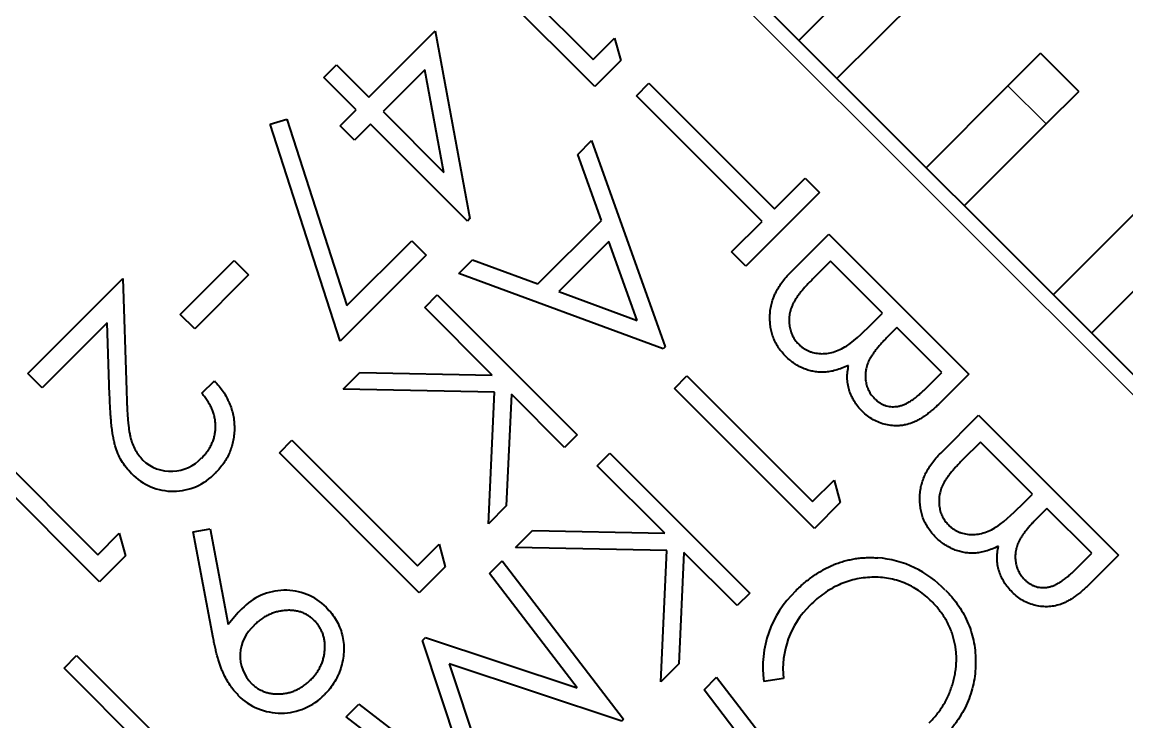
# Model space of a CAD drawing. Header units: inches. Extents: x 7.25 to 10.75, y 3.17 to 5.42.
# Drawn here: x 8.2077 to 8.3286, y 4.4776 to 4.5542 of the extents above; entities that cross this region are included whole.
import ezdxf

# ---------------------------------------------------------------- set-up
doc = ezdxf.new("R2010")
doc.units = ezdxf.units.IN
doc.header["$LTSCALE"] = 0.5
doc.header["$MEASUREMENT"] = 0
doc.layers.add('TANGENT_LINES', color=7, linetype='Continuous', lineweight=15)
doc.layers.add('Visible', color=7, linetype='Continuous', lineweight=40)

msp = doc.modelspace()

# ---------------------------------------------------------------- linework, layer by layer
at = {"layer": 'TANGENT_LINES'}
for p, q in [((8.390689603760563, 4.451948988757937), (8.225883613814721, 4.616754978703775)), ((8.31558082667567, 4.547213971549486), (8.319756654123623, 4.543038144101534))]:
    msp.add_line(p, q, dxfattribs=at)
at = {"layer": 'Visible'}
for p, q in [((8.225883613814721, 4.618982086676017), (8.392916711732804, 4.451948988757937)), ((8.256441793995872, 4.563818646301548), (8.270182764657937, 4.550077675639484)), ((8.270379064238824, 4.547133181926184), (8.255067696929666, 4.562444549235341)), ((8.301661401849163, 4.561133396375992), (8.292696852981955, 4.552168847508784)), ((8.296872680429907, 4.547993020060832), (8.305837229297115, 4.55695756892804)), ((8.245645317047108, 4.545955384440863), (8.252908401539914, 4.553218468933669)), ((8.252908401539914, 4.553218468933669), (8.256720907462446, 4.532689826826259)), ((8.270182764657937, 4.550077675639484), (8.272538359628577, 4.552433270610123)), ((8.272538359628577, 4.552433270610123), (8.273210072256923, 4.549964189944284)), ((8.319143760152318, 4.550776905026133), (8.31558082667567, 4.547213971549485)), ((8.319143760152318, 4.550776905026134), (8.32331958760027, 4.546601077578181)), ((8.240737827524942, 4.548114679830617), (8.242111924591148, 4.549488776896823)), ((8.242111924591148, 4.549488776896823), (8.245645317047108, 4.545955384440863)), ((8.273210072256923, 4.549964189944284), (8.270379064238824, 4.547133181926184)), ((8.251779678949815, 4.548948953049385), (8.247215713694201, 4.54438498779377)), ((8.253865361996736, 4.537735339491236), (8.251779678949815, 4.548948953049385)), ((8.244271219980902, 4.544581287374657), (8.240737827524942, 4.548114679830617)), ((8.274929645432104, 4.546115993188862), (8.276303742498312, 4.547490090255069)), ((8.276303742498312, 4.547490090255069), (8.290044713160377, 4.533749119593004)), ((8.31558082667567, 4.547213971549486), (8.306616277808462, 4.538249422682277)), ((8.28867061609417, 4.532375022526798), (8.274929645432104, 4.546115993188862)), ((8.319756654123623, 4.543038144101534), (8.32331958760027, 4.546601077578182)), ((8.242504523752922, 4.542814591146677), (8.244271219980902, 4.544581287374657)), ((8.234848840098342, 4.543010890727564), (8.236688105489177, 4.543544277690907)), ((8.236688105489177, 4.543544277690907), (8.243259912911597, 4.523154823893143)), ((8.247215713694201, 4.54438498779377), (8.253865361996736, 4.537735339491236)), ((8.242504523752922, 4.519258641440281), (8.234848840098342, 4.543010890727564)), ((8.244074920400015, 4.541244194499584), (8.242504523752922, 4.542814591146677)), ((8.245841616627995, 4.543010890727564), (8.244074920400015, 4.541244194499584)), ((8.256441793995872, 4.532410713359686), (8.245841616627995, 4.543010890727564)), ((8.310792105256414, 4.534073595234325), (8.319756654123623, 4.543038144101534)), ((8.268522304424728, 4.539708652181484), (8.27002215590994, 4.541208503666696)), ((8.27002215590994, 4.541208503666696), (8.278070438726292, 4.518634051864733)), ((8.271101803604816, 4.532473172317241), (8.268522304424728, 4.539708652181484)), ((8.290044713160377, 4.533749119593004), (8.293381806035448, 4.537086212468077)), ((8.293381806035448, 4.537086212468077), (8.294952202682541, 4.535515815820984)), ((8.294952202682541, 4.535515815820984), (8.28690391986619, 4.527467533004632)), ((8.256720907462446, 4.532689826826259), (8.256441793995872, 4.532410713359686)), ((8.329500251502177, 4.533294546722979), (8.320535702634968, 4.52432999785577)), ((8.264159854698645, 4.525531223411071), (8.271101803604816, 4.532473172317241)), ((8.285333523219096, 4.529037929651725), (8.28867061609417, 4.532375022526798)), ((8.243259912911597, 4.523154823893143), (8.250356506988387, 4.530251417969933)), ((8.250356506988387, 4.530251417969933), (8.25192690363548, 4.52868102132284)), ((8.27192687528073, 4.530157450698969), (8.26645503713088, 4.524685612549118)), ((8.27500297825849, 4.52153638841534), (8.27192687528073, 4.530157450698969)), ((8.291828697135536, 4.526824540343376), (8.295969391419863, 4.530965234627703)), ((8.295969391419863, 4.530965234627703), (8.311280758729021, 4.515653867318546)), ((8.28690391986619, 4.527467533004632), (8.285333523219096, 4.529037929651725)), ((8.32471153008292, 4.520154170407818), (8.333676078950129, 4.529118719275028)), ((8.225033861054012, 4.522203135153581), (8.23092284848061, 4.52809212258018)), ((8.23092284848061, 4.52809212258018), (8.232493245127705, 4.526521725933087)), ((8.25192690363548, 4.52868102132284), (8.242504523752922, 4.519258641440281)), ((8.255495986924329, 4.526682334681086), (8.256987370012403, 4.52817371776916)), ((8.256987370012403, 4.52817371776916), (8.264159854698645, 4.525531223411071)), ((8.29616569100075, 4.528020740914403), (8.294208829553787, 4.52606387946744)), ((8.301858378846463, 4.522328053068692), (8.29616569100075, 4.528020740914403)), ((8.232493245127705, 4.526521725933087), (8.226604257701105, 4.520632738506488)), ((8.277874139145405, 4.518437752283846), (8.255495986924329, 4.526682334681086)), ((8.208348396678648, 4.515725248984322), (8.21875227446564, 4.526129126771314)), ((8.21875227446564, 4.526129126771314), (8.219151007989316, 4.513854268603996)), ((8.251766294887483, 4.522952642644239), (8.25314039195369, 4.524326739710445)), ((8.25314039195369, 4.524326739710445), (8.268451759262847, 4.509015372401288)), ((8.26645503713088, 4.524685612549118), (8.27500297825849, 4.52153638841534)), ((8.259154597477483, 4.515564340054239), (8.251766294887483, 4.522952642644239)), ((8.226604257701105, 4.520632738506488), (8.225033861054012, 4.522203135153581)), ((8.300947326129688, 4.521417000351916), (8.301858378846463, 4.522328053068692)), ((8.217043917523748, 4.521279976535236), (8.209918793325741, 4.514154852337229)), ((8.21730130341219, 4.513360446153924), (8.217044047166054, 4.521279980746505)), ((8.303428775493556, 4.520757656421599), (8.3025055540272, 4.519834434955241)), ((8.308336265015722, 4.515850166899432), (8.303428775493556, 4.520757656421599)), ((8.278070438726292, 4.518634051864733), (8.277874139145405, 4.518437752283846)), ((8.209918793325741, 4.514154852337229), (8.208348396678648, 4.515725248984322)), ((8.24283466395714, 4.514021011713897), (8.244665381778681, 4.515851600769409)), ((8.244665381778681, 4.515851600769409), (8.259154597477483, 4.515564340054239)), ((8.3064714189973, 4.51398532088101), (8.308336265015722, 4.515850166899432)), ((8.311280758729021, 4.515653867318546), (8.308293324482403, 4.512666433071927)), ((8.227389456024651, 4.513565953594568), (8.228763553090857, 4.514940050660775)), ((8.279087627463614, 4.514083470671452), (8.28046172452982, 4.515457567737659)), ((8.28046172452982, 4.515457567737659), (8.294202695191885, 4.501716597075594)), ((8.259388239551596, 4.513692823352102), (8.24283466395714, 4.514021011713897)), ((8.25873493000896, 4.4992985431474), (8.259388239551596, 4.513692823352102)), ((8.261246951208117, 4.513471986323605), (8.260694858636873, 4.501258471775315)), ((8.267077662196641, 4.507641275335081), (8.261246951208117, 4.513471986323605)), ((8.29439899477277, 4.498772103362294), (8.279087627463614, 4.514083470671452)), ((8.308227654458207, 4.507032993117129), (8.312368348742535, 4.511173687401456)), ((8.312368348742535, 4.511173687401456), (8.327679716051692, 4.495862320092299)), ((8.202263109671161, 4.509639961976836), (8.216004080333226, 4.495898991314771)), ((8.235866028835666, 4.507052376592421), (8.237240125901872, 4.508426473658628)), ((8.237240125901872, 4.508426473658628), (8.250981096563937, 4.494685502996564)), ((8.268451759262847, 4.509015372401288), (8.267077662196641, 4.507641275335081)), ((8.216200379914113, 4.492954497601472), (8.200889012604955, 4.508265864910629)), ((8.312564648323422, 4.508229193688157), (8.310607786876458, 4.506272332241194)), ((8.318257336169134, 4.502536505842444), (8.312564648323422, 4.508229193688157)), ((8.251177396144824, 4.491741009283264), (8.235866028835666, 4.507052376592421)), ((8.270646745485488, 4.505642588693327), (8.272020842551695, 4.507016685759534)), ((8.272020842551695, 4.507016685759534), (8.287332209860852, 4.491705318450376)), ((8.278035048075488, 4.498254286103327), (8.270646745485488, 4.505642588693327)), ((8.294202695191885, 4.501716597075594), (8.296558290162524, 4.504072192046234)), ((8.296558290162524, 4.504072192046234), (8.29723000279087, 4.501603111380394)), ((8.317346283452359, 4.501625453125669), (8.318257336169134, 4.502536505842444)), ((8.260694858636873, 4.501258471775315), (8.25873493000896, 4.4992985431474)), ((8.29723000279087, 4.501603111380394), (8.29439899477277, 4.498772103362294)), ((8.319827732816227, 4.500966109195351), (8.318904511349869, 4.500042887728994)), ((8.324735222338393, 4.496058619673185), (8.319827732816227, 4.500966109195351)), ((8.226443648953106, 4.498415195033409), (8.228305427790579, 4.498749517757107)), ((8.228305427790579, 4.498749517757107), (8.230271490780396, 4.488268960446331)), ((8.216004080333226, 4.495898991314771), (8.218359675303866, 4.498254586285412)), ((8.218359675303866, 4.498254586285412), (8.219031387932214, 4.495785505619572)), ((8.22862441460952, 4.486805915132535), (8.226443648953106, 4.498415195033409)), ((8.261715114555146, 4.496710957762985), (8.263545832376687, 4.498541546818497)), ((8.263545832376687, 4.498541546818497), (8.278035048075488, 4.498254286103327)), ((8.250981096563937, 4.494685502996564), (8.253336691534576, 4.497041097967204)), ((8.253336691534576, 4.497041097967204), (8.254008404162922, 4.494572017301364)), ((8.278268690149602, 4.49638276940119), (8.261715114555146, 4.496710957762985)), ((8.277615380606964, 4.481988489196487), (8.278268690149602, 4.49638276940119)), ((8.219031387932214, 4.495785505619572), (8.216200379914113, 4.492954497601472)), ((8.258859569089436, 4.493855412297274), (8.260242867698496, 4.495238710906335)), ((8.260242867698496, 4.495238710906335), (8.273532962760711, 4.477906071350236)), ((8.280127401806123, 4.496161932372693), (8.279575309234879, 4.483948417824402)), ((8.285958112794646, 4.49033122138417), (8.280127401806123, 4.496161932372693)), ((8.32287037631997, 4.494193773654763), (8.324735222338393, 4.496058619673185)), ((8.327679716051692, 4.495862320092299), (8.324692281805074, 4.492874885845681)), ((8.254008404162922, 4.494572017301364), (8.251177396144824, 4.491741009283264)), ((8.268438375200514, 4.481350515558606), (8.258859569089436, 4.493855412297274)), ((8.287332209860852, 4.491705318450376), (8.285958112794646, 4.49033122138417)), ((8.251538208158555, 4.486534051366394), (8.251847993434641, 4.48684383664248)), ((8.251847993434641, 4.48684383664248), (8.268438375200514, 4.481350515558606)), ((8.257028462061479, 4.469989677314792), (8.251538208158555, 4.486534051366394)), ((8.212310079129269, 4.483496426886025), (8.213684176195475, 4.484870523952232)), ((8.213684176195475, 4.484870523952232), (8.22742514685754, 4.471129553290167)), ((8.227621446438427, 4.468185059576868), (8.212310079129269, 4.483496426886025)), ((8.25445203006234, 4.483951485005353), (8.260709079203103, 4.465082187792626)), ((8.273336663179826, 4.477709771769349), (8.25445203006234, 4.483951485005353)), ((8.279575309234879, 4.483948417824402), (8.277615380606964, 4.481988489196487)), ((8.282325311324026, 4.481130649982947), (8.283708609933086, 4.482513948592008)), ((8.283708609933086, 4.482513948592008), (8.296998704995302, 4.465181309035908)), ((8.291024418583762, 4.482346072870161), (8.288874157618409, 4.482049592766084)), ((8.291904117435104, 4.468625753244278), (8.282325311324026, 4.481130649982947)), ((8.24316480416136, 4.478160647369197), (8.24454503558947, 4.479540878797307)), ((8.24454503558947, 4.479540878797307), (8.257028462061479, 4.469989677314792)), ((8.260509712441264, 4.464882821030788), (8.24316480416136, 4.478160647369197)), ((8.273532962760711, 4.477906071350236), (8.273336663179826, 4.477709771769349))]:
    msp.add_line(p, q, dxfattribs=at)
for centre, radius, start, end in [((8.283438987797714, 4.537975515499803), 0.02408812431426126, 306.9290776006063, 316.5973947264847), ((8.224023547292337, 4.509575545366149), 0.004541798694338127, 227.1017614392963, 317.3009885244651), ((8.224254237151882, 4.509178818215617), 0.0063325579428962, 224.0561172363237, 316.8151104269167), ((8.299837945123564, 4.518183968269999), 0.02408812430949787, 306.9290775996407, 316.5973947274343), ((8.300434454641362, 4.48420658349863), 0.01139397730495211, 43.3804952901671, 85.50816024320584), ((8.236489906696066, 4.485532581269048), 0.006484497646090847, 45.72373272712768, 136.6294857214258), ((8.3001289112006, 4.48362861531607), 0.01136498088028327, 133.2199877135764, 187.986371267062), ((8.300616579439147, 4.483406926735279), 0.009650645615637854, 133.9410689734237, 186.3110318643448), ((8.242583941042472, 4.479129826933669), 0.01533163150390648, 134.8739407599986, 143.4146961807599), ((8.235917885359097, 4.484847833250836), 0.004339433331016889, 130.4876950887915, 224.3014861895528), ((8.236035531646083, 4.485221578638996), 0.00664727444254998, 224.984815635713, 315.8271292616422)]:
    msp.add_arc(centre, radius, start, end, dxfattribs=at)
for points, knots in [([(8.291285806107147, 4.51758925849885), (8.291140608941756, 4.51774300056649), (8.29085492945106, 4.518045492391754), (8.290484962514087, 4.518539551587012), (8.290177053776599, 4.519057426406219), (8.289925658862469, 4.519598533247454), (8.289734637124711, 4.520165069865945), (8.289606498906734, 4.520756802224569), (8.28953724140234, 4.521371225197677), (8.289520955456606, 4.522003636243693), (8.289567477998819, 4.522643736924588), (8.289690690979866, 4.52327722692894), (8.289832669960191, 4.5237584253089), (8.289933431932226, 4.524027899486812), (8.289959865048113, 4.524095025249283), (8.290013745362222, 4.524231851992753), (8.290162908532027, 4.524574662604111), (8.290452350089764, 4.525110479370602), (8.29084638236461, 4.52569652944326), (8.291299282685175, 4.526279028160181), (8.2916492312788, 4.526639617526761), (8.291828697135536, 4.526824540343376)], [0, 0, 0, 0, 0.0611675561907471, 0.1203488804530902, 0.178201462829026, 0.2352631246637815, 0.292717797805412, 0.3508753065372435, 0.410152722440387, 0.471423259203642, 0.533743750817138, 0.595492592788739, 0.657846795453176, 0.6787182941997809, 0.6787182941997809, 0.6787182941997809, 0.721262007667649, 0.786797141257933, 0.85466885796147, 0.92546911634543, 1, 1, 1, 1]), ([(8.294208829553787, 4.52606387946744), (8.294070617461992, 4.525921975981602), (8.29380423187584, 4.525648475720073), (8.293422516437754, 4.525250074889755), (8.293093495403165, 4.524857935550147), (8.292790368838677, 4.524496582633907), (8.292537133591576, 4.524143782826528), (8.292307988977825, 4.523820675154017), (8.292133027744075, 4.523506232472308), (8.291947624091009, 4.523134263781004), (8.29184795309635, 4.522855137565213), (8.291795235057842, 4.522673930628782), (8.29179203576649, 4.522662933751792), (8.291735469242237, 4.522465828978943), (8.29165027212402, 4.522076524473699), (8.291621933102208, 4.521494837166463), (8.291674772213504, 4.520918347398459), (8.291799894857503, 4.520361085491308), (8.29200810413299, 4.519842775418303), (8.292290012648696, 4.519368159208465), (8.292536358122506, 4.519098561750059), (8.292659903173353, 4.518963355565056)], [0, 0, 0, 0, 0.0725235452157395, 0.1397795724769184, 0.201892093378035, 0.2598802091081265, 0.3123569497929795, 0.360837471306455, 0.404754466360505, 0.4439235945673415, 0.5129014821999263, 0.5129014821999263, 0.5129014821999263, 0.517087532471071, 0.587851294517618, 0.65831549877717, 0.729340090943733, 0.7992494345987841, 0.86659704599497, 0.933096904600203, 1, 1, 1, 1]), ([(8.3025055540272, 4.519834434955241), (8.302372350064122, 4.519697731925214), (8.302114972862132, 4.519433593812809), (8.301747034678181, 4.519046288780483), (8.30142362806319, 4.518668653320418), (8.301127919398901, 4.518318731296746), (8.300882854634395, 4.517987443057256), (8.300738974565167, 4.517773517238451), (8.30067410032932, 4.517673720707243), (8.300669094907928, 4.517666020829381), (8.30060092768684, 4.517560881075468), (8.30047856080605, 4.517365338139284), (8.300294967482646, 4.516993014580454), (8.300119044070126, 4.5165382580378), (8.300029478878702, 4.516123702707373), (8.300000824368041, 4.515896070415403), (8.29999629057219, 4.515854491297108), (8.2999810263, 4.515714503745818), (8.299963835577884, 4.51538871962153), (8.300011830321578, 4.514882020926304), (8.300133828606526, 4.51435010186694), (8.300341105302694, 4.513855662777149), (8.300613080545642, 4.51339224491515), (8.300857213400503, 4.513130554615), (8.300981165094376, 4.512997688614673)], [0, 0, 0, 0, 0.07230731469994371, 0.1397124673402914, 0.2023060840460705, 0.260622171192289, 0.3132175356250285, 0.358292558846882, 0.358292558846882, 0.358292558846882, 0.361770356814333, 0.4057417188690245, 0.4455786884210295, 0.518877026173715, 0.589829472914584, 0.6056524166091698, 0.6056524166091698, 0.6056524166091698, 0.6589247136868039, 0.728912934527138, 0.797771141184742, 0.864803634074798, 0.931357790530488, 1, 1, 1, 1]), ([(8.292659903173353, 4.518963355565056), (8.292742011463716, 4.518883655610845), (8.292904903630333, 4.51872554126985), (8.293176933932683, 4.51852589385786), (8.293457856631667, 4.518349686261173), (8.293749056939365, 4.518196398756871), (8.294057640195787, 4.51808061016456), (8.294378756924873, 4.517995843535187), (8.294711814893743, 4.517933330248032), (8.295173796158803, 4.517888748254194), (8.295769982940785, 4.517908536314726), (8.296486347021625, 4.518067541224594), (8.297209637214769, 4.518334080973684), (8.29766598034882, 4.51859732957107), (8.297901715419217, 4.518733316993704)], [0, 0, 0, 0, 0.0602751955797115, 0.1195781468359772, 0.177467443809458, 0.2350950701593425, 0.292768070615127, 0.350832828081391, 0.4100474943558925, 0.471255760932234, 0.595327825844158, 0.722634974963615, 0.8567203956320789, 1, 1, 1, 1]), ([(8.298147089895325, 4.516623096499173), (8.297906366633994, 4.516515975345645), (8.29744580340348, 4.516311026043064), (8.296762010169, 4.516078448622996), (8.296122421413694, 4.515931405061054), (8.295521504164656, 4.515860061866356), (8.294945922715874, 4.515863723693713), (8.294381455691445, 4.515932875254631), (8.293823613169707, 4.516062507906947), (8.29327200881254, 4.516249708626746), (8.292736951116757, 4.516498522721743), (8.292222076434216, 4.516803012324615), (8.291733994886975, 4.51716664652481), (8.29143651094236, 4.51744715394208), (8.291285806107147, 4.51758925849885)], [0, 0, 0, 0, 0.1060488487235512, 0.202897717861945, 0.290276503484918, 0.3698289837272815, 0.4459839310969735, 0.521448202540036, 0.598336117897486, 0.676181158363654, 0.755560918415664, 0.835476804295444, 0.916652842796402, 1, 1, 1, 1]), ([(8.299634672656731, 4.511595986919905), (8.299470398110396, 4.511769882348331), (8.299147583135001, 4.512111603264326), (8.298850329711984, 4.512542958591662), (8.29870679369685, 4.512787130000286), (8.298680851111184, 4.512832663350112), (8.298595093949979, 4.512983180760823), (8.298413399880985, 4.513338178879373), (8.298190822316126, 4.5139221037874), (8.298038363326155, 4.514579272762567), (8.297969492789743, 4.515252856805187), (8.29800916176436, 4.515939746275735), (8.29810062879053, 4.516392909907646), (8.298147089895325, 4.516623096499173)], [0, 0, 0, 0, 0.1305801717481388, 0.2566023517960595, 0.2852219979846844, 0.2852219979846844, 0.2852219979846844, 0.3798285897722915, 0.5029103194525291, 0.625707607647311, 0.747527188772689, 0.8717552517952629, 1, 1, 1, 1]), ([(8.228763553090857, 4.514940050660775), (8.228936894107163, 4.514748798380674), (8.229277331250005, 4.514373183992415), (8.229716967051992, 4.513768812846036), (8.230098062266315, 4.513152002393703), (8.230403320446497, 4.512513468645658), (8.230645382355844, 4.511857507424904), (8.23082155052229, 4.511184988237495), (8.230925656175483, 4.510492979883657), (8.230960356586415, 4.509791519874781), (8.230935941218975, 4.50909176322265), (8.23083685175142, 4.508409483523273), (8.230672681714077, 4.507752570313234), (8.230449493787383, 4.507117451994005), (8.230151487693353, 4.506510245121937), (8.229794246291267, 4.505923581345314), (8.229369890474628, 4.505361192714882), (8.229041158758816, 4.505017623972634), (8.228873971605106, 4.504842890968919)], [0, 0, 0, 0, 0.0687907943906185, 0.1351032894311276, 0.1989786743106515, 0.261904299780856, 0.3234949693679695, 0.3851953779660515, 0.4469692387407745, 0.509764776703132, 0.5722505688473689, 0.6334051756611531, 0.693251162921753, 0.752583162785671, 0.812579266153422, 0.873275084920192, 0.935549942895029, 1, 1, 1, 1]), ([(8.219696966198656, 4.504769278626086), (8.219491117883708, 4.504989942127897), (8.219083033600297, 4.505427396799477), (8.21858737758799, 4.506174281608556), (8.21818165149733, 4.506972398632898), (8.21793339515394, 4.507693055030414), (8.217781410622464, 4.508321731900853), (8.217674442613847, 4.508857839269551), (8.21758094191083, 4.509456575644601), (8.21749734934709, 4.510117183681248), (8.21743350640302, 4.510839758924254), (8.2173728336678, 4.511623767007867), (8.21733248070005, 4.512470738758389), (8.217312072759274, 4.513056780383154), (8.21730149787565, 4.513360452470828)], [0, 0, 0, 0, 0.0987013748863719, 0.1956706803858565, 0.292419992908961, 0.3913392869674685, 0.4444587417649345, 0.5042245791547479, 0.5703475914063549, 0.6429138259794821, 0.722289816523962, 0.807922721202251, 0.900470366297792, 1, 1, 1, 1]), ([(8.219151007989316, 4.513854268603996), (8.219157353106288, 4.513558775867763), (8.219169540777427, 4.512991194795736), (8.219199990201913, 4.512175205936115), (8.219239845920425, 4.511429811263608), (8.21928608255604, 4.510753469054635), (8.219350819290133, 4.510147729170446), (8.21940910079206, 4.509609351155133), (8.219491295971048, 4.509142485511864), (8.219600773201972, 4.508615529452555), (8.219787127135064, 4.508024833094315), (8.220088198195535, 4.507376304622389), (8.220471036642744, 4.506781601924361), (8.220788625905149, 4.50643859723144), (8.22094837602681, 4.506266062930347)], [0, 0, 0, 0, 0.1108026438013196, 0.2128292023477705, 0.306101309823112, 0.3906473211160105, 0.466924469360852, 0.534481039284031, 0.593586940965672, 0.644557004508718, 0.736200452629373, 0.825024025618865, 0.911985584829758, 1, 1, 1, 1]), ([(8.227374120119896, 4.506483832777893), (8.227490884101256, 4.506606605974329), (8.227720189281255, 4.506847712260528), (8.228020096641181, 4.507237007081718), (8.228283345301401, 4.507635767174698), (8.228488203218946, 4.508055846822777), (8.228661755134999, 4.508483693911163), (8.228782738591972, 4.508927731979193), (8.228864052840624, 4.509384442863748), (8.22889749862135, 4.509853176353105), (8.228882284768593, 4.510327039706754), (8.228817111384798, 4.510800863166751), (8.228701947427467, 4.511270735342676), (8.228542566195909, 4.511740028432653), (8.228329062556114, 4.512205096555599), (8.228062239001085, 4.512664179234075), (8.227753233562696, 4.513125306007864), (8.22751272919585, 4.513416631495997), (8.227389456024651, 4.513565953594568)], [0, 0, 0, 0, 0.0644298907154197, 0.1265296670735542, 0.186743666835523, 0.2458976834781365, 0.304053106820992, 0.362195516217045, 0.4206546388524605, 0.480330856318868, 0.5406628760855979, 0.600743511343272, 0.6619818568335171, 0.724480055372714, 0.789067141037212, 0.856333336778513, 0.9263620640115909, 1, 1, 1, 1]), ([(8.300981165094376, 4.512997688614673), (8.30106842076671, 4.512914959079169), (8.301239582296244, 4.512752676061278), (8.301521092792633, 4.512546522194782), (8.3018112544794, 4.512378458251201), (8.30211052346294, 4.512244542524894), (8.302422161064516, 4.512158802012207), (8.302743362900486, 4.512099444579338), (8.303075478339702, 4.512090613232707), (8.30341702260747, 4.512114408692278), (8.303768221572716, 4.512181223536843), (8.304125852660508, 4.512303286456989), (8.304497090867242, 4.512461021634254), (8.304872417887694, 4.512678298710309), (8.3052638858861, 4.512930786561951), (8.30565956046738, 4.513239138985981), (8.306067475230275, 4.5135908611118), (8.306333767783507, 4.51385090151263), (8.3064714189973, 4.51398532088101)], [0, 0, 0, 0, 0.0569817979824197, 0.1117760191094254, 0.165003122532365, 0.215812102883421, 0.266764331064628, 0.317942165480041, 0.3703457181557975, 0.4238240085429425, 0.480120879311556, 0.5393087128348719, 0.6027231516213459, 0.671107498108945, 0.744672813674603, 0.823520047162015, 0.9087744684427479, 1, 1, 1, 1]), ([(8.308293324482403, 4.512666433071927), (8.308146326655232, 4.512520948739033), (8.307861408281669, 4.512238963894053), (8.30742598357311, 4.511850092156333), (8.307008871124136, 4.511494867478129), (8.306597457924507, 4.511187267685439), (8.306208453836831, 4.510905904406172), (8.305822000315418, 4.510677441822082), (8.305452439176126, 4.510482387431167), (8.304979194176589, 4.510277644745323), (8.304551867092087, 4.51015074156873), (8.304242543367796, 4.510089767802178), (8.304175158213125, 4.510077949442067), (8.30400530045883, 4.510048158902626), (8.30359483864445, 4.50999837664609), (8.30293335205047, 4.51000867224404), (8.302205317623908, 4.510125578684138), (8.30149533066787, 4.510345122429102), (8.300823107345483, 4.510667020490287), (8.300189582619232, 4.511075482927064), (8.299820965708692, 4.511421244558194), (8.299634672656731, 4.511595986919905)], [0, 0, 0, 0, 0.06258010752492099, 0.1212958231872798, 0.176640654519933, 0.228314056542423, 0.276729507728346, 0.321834256189168, 0.364044317655136, 0.403128840274251, 0.477724416497643, 0.4984059348881781, 0.4984059348881781, 0.4984059348881781, 0.5505378367359189, 0.623256526598042, 0.697830281302803, 0.772992267062437, 0.847315257877527, 0.9228355895118959, 1, 1, 1, 1]), ([(8.307684763429819, 4.497797711272603), (8.307539566264428, 4.497951453340243), (8.307253886773731, 4.498253945165508), (8.306883919836759, 4.498748004360766), (8.306576011099269, 4.499265879179973), (8.306324616185139, 4.499806986021206), (8.306133594447383, 4.500373522639698), (8.306005456229405, 4.500965254998323), (8.305936198725009, 4.50157967797143), (8.305919912779277, 4.502212089017447), (8.30596643532149, 4.502852189698341), (8.306089648302537, 4.503485679702694), (8.306273291929058, 4.504108088846423), (8.30652753189759, 4.504719556053408), (8.306851307412435, 4.505318932144355), (8.307245339687281, 4.505904982217013), (8.307698240007845, 4.506487480933934), (8.30804818860147, 4.506848070300514), (8.308227654458207, 4.507032993117129)], [0, 0, 0, 0, 0.061167556190747, 0.1203488804530902, 0.1782014628290265, 0.2352631246637815, 0.292717797805412, 0.3508753065372435, 0.4101527224403875, 0.471423259203642, 0.533743750817139, 0.595492592788739, 0.657846795453176, 0.72126200766765, 0.786797141257934, 0.85466885796147, 0.925469116345431, 1, 1, 1, 1]), ([(8.310607786876458, 4.506272332241194), (8.310469574784664, 4.506130428755355), (8.31020318919851, 4.505856928493826), (8.309821473760426, 4.505458527663508), (8.309492452725836, 4.5050663883239), (8.309189326161349, 4.50470503540766), (8.308936090914248, 4.504352235600281), (8.308706946300497, 4.504029127927771), (8.308531985066747, 4.503714685246062), (8.308341477582683, 4.503332476921909), (8.308209123922591, 4.502956372861081), (8.308137851696792, 4.502674429189117), (8.308118608010838, 4.502586020074591), (8.308096703271064, 4.50248538557805), (8.308044810916046, 4.502194282402383), (8.30802089042488, 4.501703289940217), (8.308073729536176, 4.501126800172213), (8.308198852180174, 4.500569538265061), (8.30840706145566, 4.500051228192056), (8.308688969971367, 4.499576611982219), (8.308935315445177, 4.499307014523813), (8.309058860496025, 4.49917180833881)], [0, 0, 0, 0, 0.0725235452157395, 0.1397795724769184, 0.201892093378035, 0.2598802091081245, 0.3123569497929795, 0.360837471306455, 0.404754466360505, 0.4439235945673415, 0.517087532471071, 0.5501812800343138, 0.5501812800343138, 0.5501812800343138, 0.587851294517618, 0.65831549877717, 0.729340090943733, 0.7992494345987841, 0.86659704599497, 0.933096904600203, 1, 1, 1, 1]), ([(8.318904511349869, 4.500042887728994), (8.318771307386793, 4.499906184698967), (8.318513930184803, 4.499642046586563), (8.318145992000852, 4.499254741554237), (8.317822585385862, 4.498877106094172), (8.317526876721573, 4.498527184070499), (8.317281811957066, 4.498195895831008), (8.317137931887839, 4.497981970012204), (8.317073057651992, 4.497882173480996), (8.3170680522306, 4.497874473603134), (8.316999885009512, 4.497769333849221), (8.31687751812872, 4.497573790913037), (8.316693924805316, 4.497201467354207), (8.316518001392796, 4.496746710811554), (8.316428436201374, 4.496332155481126), (8.316399781690713, 4.496104523189156), (8.316395247894862, 4.496062944070862), (8.31637998362267, 4.49592295651957), (8.316362792900556, 4.495597172395284), (8.31641078764425, 4.495090473700058), (8.316532785929198, 4.494558554640693), (8.316740062625366, 4.494064115550902), (8.317012037868311, 4.493600697688904), (8.317256170723175, 4.493339007388753), (8.317380122417047, 4.493206141388427)], [0, 0, 0, 0, 0.07230731469994371, 0.1397124673402892, 0.2023060840460705, 0.260622171192289, 0.3132175356250285, 0.3582925588470138, 0.3582925588470138, 0.3582925588470138, 0.361770356814333, 0.405741718869025, 0.4455786884210295, 0.518877026173715, 0.589829472914584, 0.6056524166092188, 0.6056524166092188, 0.6056524166092188, 0.6589247136868029, 0.728912934527138, 0.797771141184742, 0.864803634074798, 0.931357790530488, 1, 1, 1, 1]), ([(8.309058860496025, 4.49917180833881), (8.309140968786386, 4.499092108384599), (8.309303860953005, 4.498933994043604), (8.309575891255355, 4.498734346631613), (8.309856813954339, 4.498558139034927), (8.310148014262037, 4.498404851530624), (8.310456597518458, 4.498289062938313), (8.310777714247545, 4.49820429630894), (8.311110772216415, 4.498141783021785), (8.311572753481475, 4.498097201027947), (8.312168940263456, 4.49811698908848), (8.312885304344297, 4.498275993998348), (8.31360859453744, 4.498542533747438), (8.31406493767149, 4.498805782344824), (8.314300672741888, 4.498941769767458)], [0, 0, 0, 0, 0.0602751955797115, 0.1195781468359764, 0.177467443809458, 0.235095070159343, 0.2927680706151265, 0.350832828081391, 0.4100474943558945, 0.471255760932234, 0.595327825844158, 0.722634974963615, 0.8567203956320789, 1, 1, 1, 1]), ([(8.314546047217997, 4.496831549272927), (8.314305323956665, 4.496724428119399), (8.313844760726152, 4.496519478816817), (8.313160967491669, 4.496286901396749), (8.312521378736365, 4.496139857834808), (8.31198404688483, 4.496076063741756), (8.311660785650751, 4.496071480578149), (8.31153548316287, 4.496074595024997), (8.311471576294952, 4.496076183457491), (8.311220298404875, 4.496087438677759), (8.310780413014115, 4.496141328028384), (8.310222570492376, 4.4962709606807), (8.309670966135212, 4.496458161400499), (8.309135908439428, 4.496706975495496), (8.308621033756888, 4.497011465098369), (8.308132952209647, 4.497375099298564), (8.307835468265031, 4.497655606715833), (8.307684763429819, 4.497797711272603)], [0, 0, 0, 0, 0.106048848723551, 0.202897717861945, 0.290276503484918, 0.369828983727281, 0.420262030917233, 0.420262030917233, 0.420262030917233, 0.445983931096974, 0.521448202540036, 0.598336117897488, 0.676181158363655, 0.755560918415664, 0.835476804295444, 0.916652842796402, 1, 1, 1, 1]), ([(8.316033629979403, 4.491804439693659), (8.315869355433067, 4.491978335122084), (8.315546540457673, 4.49232005603808), (8.315249287034655, 4.492751411365415), (8.315105751019521, 4.492995582774038), (8.315079808433856, 4.493041116123865), (8.31499405127265, 4.493191633534577), (8.314812357203657, 4.493546631653126), (8.314589779638798, 4.494130556561154), (8.314437320648826, 4.49478772553632), (8.314368450112415, 4.49546130957894), (8.314408119087032, 4.496148199049489), (8.314499586113202, 4.496601362681399), (8.314546047217997, 4.496831549272927)], [0, 0, 0, 0, 0.1305801717481392, 0.2566023517960595, 0.2852219979846798, 0.2852219979846798, 0.2852219979846798, 0.3798285897722915, 0.5029103194525301, 0.625707607647311, 0.747527188772688, 0.8717552517952629, 1, 1, 1, 1]), ([(8.292333522768294, 4.491924059750761), (8.292499347761847, 4.492087592479026), (8.292827246152074, 4.492410958198503), (8.293344730640788, 4.492855016654218), (8.293862864325739, 4.493272972552071), (8.294392264723795, 4.493651532962025), (8.294923658041412, 4.494004926472083), (8.29546975694747, 4.494312419534045), (8.296018797980173, 4.494594175132037), (8.2965782024046, 4.494839434162018), (8.297145054955692, 4.495051796340085), (8.297721004593525, 4.495227099476207), (8.29830419400049, 4.49536685537132), (8.298893289807724, 4.495479505083457), (8.299490760732809, 4.495552213437597), (8.300095866668164, 4.495591528176648), (8.300709460906784, 4.495600209570904), (8.30112005726226, 4.495574608228284), (8.301326497317662, 4.495561736359067)], [0, 0, 0, 0, 0.06966280089907749, 0.137749562258273, 0.2039167435177835, 0.268779862329337, 0.332413706477224, 0.39475354044714, 0.456180031659169, 0.5169956491967209, 0.577395937965952, 0.637198343509276, 0.696999184261455, 0.7567561942255591, 0.8165539052726081, 0.8769479965978709, 0.938131787920595, 1, 1, 1, 1]), ([(8.317380122417047, 4.493206141388427), (8.31746737808938, 4.493123411852922), (8.317638539618915, 4.492961128835032), (8.317920050115305, 4.492754974968536), (8.318210211802072, 4.492586911024954), (8.318509480785611, 4.492452995298648), (8.318821118387188, 4.49236725478596), (8.319142320223158, 4.492307897353092), (8.319474435662373, 4.492299066006461), (8.31981597993014, 4.492322861466031), (8.320167178895387, 4.492389676310597), (8.32052480998318, 4.492511739230743), (8.320896048189914, 4.492669474408007), (8.321271375210365, 4.492886751484062), (8.321662843208772, 4.493139239335703), (8.322058517790051, 4.493447591759734), (8.322466432552947, 4.493799313885554), (8.322732725106178, 4.494059354286383), (8.32287037631997, 4.494193773654763)], [0, 0, 0, 0, 0.0569817979824197, 0.1117760191094254, 0.165003122532365, 0.2158121028834205, 0.266764331064628, 0.317942165480041, 0.3703457181557975, 0.423824008542942, 0.480120879311556, 0.5393087128348719, 0.6027231516213459, 0.671107498108945, 0.744672813674603, 0.823520047162015, 0.9087744684427479, 1, 1, 1, 1]), ([(8.307249223734726, 4.490773866894004), (8.30701738800316, 4.490994636638848), (8.306562209295713, 4.491428088749197), (8.30581504382082, 4.491982713054835), (8.30504341981537, 4.492459401711407), (8.304232832800386, 4.492835198030432), (8.303392251684198, 4.493128960862379), (8.302516838303573, 4.493322095800508), (8.301611040329815, 4.493434705063214), (8.300683121828532, 4.49345038748347), (8.299751660599377, 4.493380845401274), (8.29883517438425, 4.493223373854825), (8.297946680741749, 4.492967587773466), (8.297082452286599, 4.492629860131305), (8.29624565172189, 4.492197775930843), (8.295436428795199, 4.491673468025044), (8.294645862757088, 4.491068757312817), (8.294160260171138, 4.490600948181831), (8.29391312095824, 4.490362864646522)], [0, 0, 0, 0, 0.0643224677818201, 0.1262886335379622, 0.186724295500043, 0.2464168158680685, 0.305583726563783, 0.365436772767613, 0.426332987185888, 0.488845856906346, 0.551730190263504, 0.613923090908553, 0.675487543519686, 0.737336954842179, 0.8002313699638071, 0.864503875476207, 0.931041541922737, 1, 1, 1, 1]), ([(8.324692281805074, 4.492874885845681), (8.324545283977903, 4.492729401512786), (8.32426036560434, 4.492447416667806), (8.323824940895781, 4.492058544930087), (8.323407828446806, 4.491703320251883), (8.322996415247179, 4.491395720459193), (8.322607411159503, 4.491114357179926), (8.32222095763809, 4.490885894595835), (8.321851396498797, 4.49069084020492), (8.32137815149926, 4.490486097519077), (8.320785022796073, 4.490309956293087), (8.320062396152627, 4.490205761703679), (8.319332309373141, 4.490217125017794), (8.31860427494658, 4.490334031457892), (8.31789428799054, 4.490553575202856), (8.317222064668155, 4.49087547326404), (8.316588539941904, 4.491283935700817), (8.316219923031364, 4.491629697331948), (8.316033629979403, 4.491804439693659)], [0, 0, 0, 0, 0.06258010752492099, 0.1212958231872798, 0.176640654519933, 0.228314056542423, 0.276729507728346, 0.321834256189168, 0.3640443176551345, 0.403128840274251, 0.477724416497643, 0.5505378367359179, 0.623256526598042, 0.697830281302803, 0.772992267062437, 0.847315257877528, 0.9228355895118959, 1, 1, 1, 1]), ([(8.308727604953278, 4.492043679807864), (8.308996211219991, 4.491761466604128), (8.309524677280782, 4.491206229744221), (8.310206156307379, 4.490297304333075), (8.31078506861776, 4.489352504623315), (8.311252314047257, 4.48836557486336), (8.311619020983388, 4.487339994844839), (8.311871941108743, 4.486273152060043), (8.312020022405394, 4.485165554251221), (8.312057501061142, 4.48403049057442), (8.311991758500373, 4.482892607992036), (8.311818903618313, 4.48177651860495), (8.311525518436595, 4.480698163228073), (8.31113389001767, 4.47965036692933), (8.31062712217626, 4.47863924734597), (8.310007098495662, 4.477666159400529), (8.309284306597325, 4.476723608991757), (8.308730091018957, 4.476141612399397), (8.308448491486706, 4.475845897203765)], [0, 0, 0, 0, 0.06455784592971879, 0.1270135315497586, 0.1879548102020905, 0.248013912789634, 0.3077476818488375, 0.3682345146974855, 0.4294698439426695, 0.492743436746585, 0.556257768706083, 0.618216785543143, 0.679655475587555, 0.7412455456206289, 0.8034152647056969, 0.8668154615439919, 0.932328311949265, 1, 1, 1, 1]), ([(8.30696397590625, 4.477502174917496), (8.307115686781762, 4.477657420203494), (8.307417700512762, 4.477966469952801), (8.307824717551433, 4.478466309970387), (8.308204447515504, 4.478976503370489), (8.308543861779844, 4.4795094998944), (8.308848384496153, 4.480058764914741), (8.30912253225566, 4.480625363439501), (8.309349384547405, 4.48121404370743), (8.30955022537733, 4.481814802625487), (8.30970837938224, 4.482424661883855), (8.309825359390063, 4.483034352604855), (8.309902634046981, 4.483639798341657), (8.309939347899165, 4.484242238919804), (8.309937600821312, 4.484840801147242), (8.309890275068645, 4.485435092724436), (8.309804454125846, 4.486025338048083), (8.309678419866302, 4.486610380429663), (8.309515294601264, 4.487186719598542), (8.30930298185964, 4.487746480980188), (8.309058979333642, 4.48829394279799), (8.308772697854081, 4.488824126805874), (8.308450454557143, 4.489337923484465), (8.308087131180796, 4.489833678052694), (8.307692761220148, 4.490319795240266), (8.307397869953254, 4.490621690276496), (8.307249223734726, 4.490773866894004)], [0, 0, 0, 0, 0.04395321799080955, 0.087498508660125, 0.1304576079231672, 0.1727453749140395, 0.215394780970427, 0.2576399181299115, 0.3001412022856355, 0.3431082898522685, 0.3859103169284639, 0.4276692746243925, 0.468799915379596, 0.50947220035273, 0.549861877447962, 0.589957326837552, 0.6301457544048189, 0.6706075938813519, 0.711121353040231, 0.751363119132773, 0.791783587116817, 0.832465363994935, 0.873323918347277, 0.914546243100596, 0.9569252153312381, 1, 1, 1, 1]), ([(8.239693870662954, 4.488698365779521), (8.239587765340277, 4.488799163882454), (8.239378506223726, 4.488997956190294), (8.23902831489957, 4.489247369763973), (8.238656540177262, 4.489450162707594), (8.238267287235034, 4.48961534491804), (8.237853367697621, 4.489728555065782), (8.237419364452668, 4.489797109448725), (8.236964401807233, 4.489830406484834), (8.236495272192077, 4.489807834829054), (8.23602284434188, 4.489752260543147), (8.23555750567551, 4.489650468680735), (8.235107652024544, 4.489505460196413), (8.2346704395513, 4.48932389835469), (8.234248984169561, 4.48909803713592), (8.233840410397017, 4.48883165341632), (8.23344997998096, 4.488519363885784), (8.233205192265714, 4.488288109749256), (8.233081028531837, 4.488170810655888)], [0, 0, 0, 0, 0.0595545584719142, 0.1174524894489466, 0.1744843092114485, 0.231792166839012, 0.2892813024107675, 0.3487746791661705, 0.410547571349028, 0.474727201413911, 0.539757747642028, 0.6041235506948199, 0.66839228730038, 0.732042832355028, 0.796688230889677, 0.8628712533349661, 0.930444151616286, 1, 1, 1, 1]), ([(8.240991288205377, 4.490149142369511), (8.241197899113352, 4.48992732577969), (8.241603434412882, 4.489491944811304), (8.242098261618219, 4.488757832360077), (8.242481364948596, 4.487978277543729), (8.242756848677598, 4.487158684743687), (8.242908787842621, 4.486308282908152), (8.242947154497374, 4.485440440080874), (8.242860513883368, 4.484559886955415), (8.242665668846946, 4.483697594092035), (8.242468994355026, 4.48314033021251), (8.242356968705392, 4.482876529640104), (8.242349620986447, 4.482859227062795), (8.242223425963946, 4.482565408856643), (8.241938274729547, 4.482011854918826), (8.241431059762691, 4.481254123466502), (8.241016088224328, 4.480809450186541), (8.240807257348296, 4.48058567216319)], [0, 0, 0, 0, 0.0852509209904109, 0.167330264010439, 0.2481807684308655, 0.329200218208602, 0.4099461068796855, 0.490624230719938, 0.573035074452002, 0.658308350221621, 0.7389759630797157, 0.7389759630797157, 0.7389759630797157, 0.744266920544499, 0.828981513574355, 0.913936410004086, 1, 1, 1, 1]), ([(8.239307405863084, 4.482226613972164), (8.239420663476288, 4.482346655703501), (8.239642873980634, 4.482582176591751), (8.239940719000082, 4.48295851843963), (8.240192807484213, 4.48335294175358), (8.240403928361527, 4.483762507869534), (8.240582367331715, 4.484184569580994), (8.240713359450785, 4.484623937963002), (8.240802173216917, 4.485078051832066), (8.240851094156943, 4.485540958784683), (8.240857690995144, 4.486000993259036), (8.240821475980377, 4.486446987394324), (8.240741727299216, 4.486872713578502), (8.240618747123994, 4.487280196899944), (8.240452051479927, 4.487667450037886), (8.240245890395753, 4.488036237907176), (8.239992391628311, 4.488382457857811), (8.239794361704517, 4.488592021770977), (8.239693870662954, 4.488698365779521)], [0, 0, 0, 0, 0.0686942494126008, 0.1347775516001006, 0.1994865078476905, 0.263267517225149, 0.326431884335804, 0.3899966091036085, 0.453777618481067, 0.518838453741136, 0.583547409988726, 0.645057797415226, 0.704835149101429, 0.763548130481792, 0.821902007689929, 0.880034993998823, 0.9391232992813521, 1, 1, 1, 1]), ([(8.231357272837176, 4.480545798810823), (8.23120171477573, 4.480711713108657), (8.230886204159084, 4.481048228760327), (8.230464458041155, 4.481615391214803), (8.230086126585157, 4.482244556221388), (8.229799472878783, 4.482811481707063), (8.229583257453413, 4.483302410681407), (8.229428705591959, 4.483708091228282), (8.229281779625744, 4.484146737861251), (8.229138023627753, 4.484616292530024), (8.228996728884722, 4.485116846719299), (8.228865004421307, 4.485651057720566), (8.228739650425517, 4.486216696630883), (8.2286634396725, 4.486606373966126), (8.22862441460952, 4.486805915132535)], [0, 0, 0, 0, 0.09832450885815801, 0.1994266715129335, 0.3050089432614325, 0.4155738014355095, 0.473996520939291, 0.536994276477184, 0.603287060950143, 0.674074575512545, 0.7494054289587, 0.828245559313176, 0.912050103172224, 1, 1, 1, 1]), ([(8.232823385331923, 4.481827880448488), (8.232929729378817, 4.481727389893901), (8.233139293367556, 4.481529360929749), (8.233485512767103, 4.481275855164526), (8.233854302687517, 4.481069720125778), (8.234241548141076, 4.48090292690439), (8.234649060516883, 4.480780315665413), (8.235075598648056, 4.480698974400337), (8.235522988730487, 4.480668416857269), (8.23598383102285, 4.480673366356805), (8.236446774601138, 4.480722738029655), (8.236900875784434, 4.480811438023864), (8.237340258795772, 4.480942442407014), (8.237762274695404, 4.481120944598269), (8.23817326916982, 4.48133244406483), (8.238569338362975, 4.481587288951177), (8.23894879479891, 4.481888066326081), (8.239186346288758, 4.482112327387007), (8.239307405863084, 4.482226613972164)], [0, 0, 0, 0, 0.0607444003473565, 0.1197042918913686, 0.177710940609984, 0.2359380001764, 0.294523383491418, 0.354170823968086, 0.4159372497787725, 0.480505577200615, 0.545425018913403, 0.6090674161268901, 0.672493998771543, 0.735521093836859, 0.7991634910503469, 0.864318726832644, 0.930854918298864, 1, 1, 1, 1])]:
    msp.add_open_spline(points, degree=3, knots=knots, dxfattribs=at)

doc.saveas('drawing.dxf')
